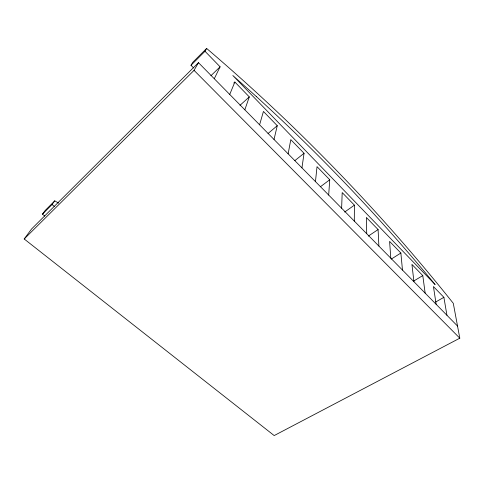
<?xml version="1.0" encoding="UTF-8"?>
<svg xmlns="http://www.w3.org/2000/svg" width="484" height="484" viewBox="0 0 484 484"><rect width="100%" height="100%" fill="white"/><g stroke="black" fill="none" stroke-linecap="round" stroke-linejoin="round"><path stroke-width="0.73" d="M354.306 221.097L354.403 205.156L342.194 192.584L341.631 208.211M328.684 195.046L329.737 179.752L317.026 166.659L315.459 181.603M301.949 167.863L304.049 153.289L290.793 139.64L288.137 153.821M274.023 139.471L277.259 125.695L263.429 111.453L259.593 124.799M244.831 109.789L249.302 96.903L234.861 82.026L233.772 83.042M229.731 94.441L234.861 82.026M214.279 78.729L220.099 66.816L204.998 51.268L206.632 48.43C296.674 125.338 379.541 210.655 453.29 303.317L459.8 338.183L274.186 435.57L24.2 238.987L31.514 229.047L198.464 62.654L457.537 326.053M24.2 238.987L194.042 70.355L198.464 62.654M193.576 67.923L190.992 65.31L192.741 62.363L206.632 48.43M44.764 216.033L42.459 214.164L52.054 204.55L54.765 200.836L58.576 203.117M42.459 214.164L45.218 210.413L54.765 200.836M190.992 65.31L204.998 51.268M210.879 75.74L220.099 66.816M239.991 105.324L249.302 96.903M268.063 133.493L277.259 125.695M294.792 160.664L304.049 153.289M320.432 186.733L329.737 179.752M344.662 212.046L354.403 205.156M368.324 236.089L378.095 229.561L366.364 217.479L366.721 233.724M391.296 259.079L400.867 253.017L389.59 241.401L390.8 258.202M413.838 280.956L422.786 275.596L411.932 264.415L413.929 281.712M435.57 302.052L443.889 297.327L433.434 286.564L436.157 304.315M52.054 204.55L54.371 206.456M194.042 70.355L459.8 338.183M443.889 297.327L446.95 315.284M422.786 275.596L425.152 293.123M400.867 253.017L402.482 270.072M378.095 229.561L378.887 246.084M256.314 96.534L232.84 75.51L435.128 284.556C380.128 217.703 320.299 154.844 256.314 96.534"/></g></svg>
